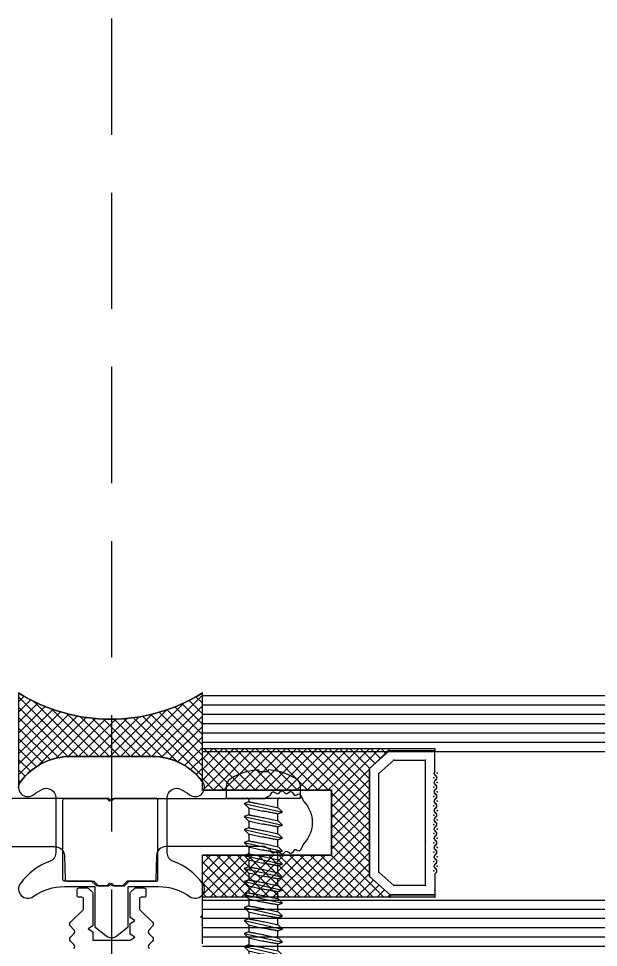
# Model space of a CAD drawing. Header units: inches. Extents: x 21 to 32698, y 13 to 3712.
# Drawn here: x 11087.21 to 11093.45, y 2597.94 to 2607.94 of the extents above; entities that cross this region are included whole.
import ezdxf

# ---------------------------------------------------------------- set-up
doc = ezdxf.new("R2010")
doc.units = ezdxf.units.IN
doc.header["$MEASUREMENT"] = 0
doc.linetypes.add('1+1 dbx a2$0$374_BLD_A1_BLOK_2$0$HIDDEN', pattern=[0.375, 0.25, -0.125])
for name, color, linetype, lineweight in [('Z_MİM_00', 8, 'Continuous', 25), ('Z_MİM_78-köpük', 8, 'Continuous', 25), ('Z_MİM_Aksesuar', 8, 'Continuous', 25), ('Z_MİM_ALUMINIUM', 8, 'Continuous', 25), ('Z_MİM_fitiller_k', 8, 'Continuous', 25), ('Z_MİM_KOLON-0.KAT', 8, 'Continuous', 25), ('Z_MİM_MYM_CAM', 8, 'Continuous', 25), ('Z_MİM_TR', 8, 'Continuous', 25)]:
    doc.layers.add(name, color=color, linetype=linetype, lineweight=lineweight)

# ---------------------------------------------------------------- blocks, each defined once
blk = doc.blocks.new('V24222')
at = {"linetype": 'Continuous'}
for p, q in [((3035.895765352075, -602.9807929688286), (3034.672454849848, -602.9807929688286)), ((3035.895765352075, -610.9807929688286), (3035.895765352075, -602.9807929688286)), ((3036.481014913348, -609.0389734831915), (3037.410515790802, -604.9226124544657)), ((3037.410515790802, -604.9226124544657), (3036.945765352076, -605.3917681106216)), ((3037.589654594181, -605.434696104526), (3037.410515790802, -604.9226124544657)), ((3037.881014913348, -609.0389734831915), (3038.810515790802, -604.9226124544657)), ((3038.810515790802, -604.9226124544657), (3038.345765352075, -605.3917681106216)), ((3038.989654594181, -605.434696104526), (3038.810515790802, -604.9226124544657)), ((3039.281014913348, -609.0389734831915), (3040.210515790802, -604.9226124544657)), ((3040.210515790802, -604.9226124544657), (3039.745765352075, -605.3917681106216)), ((3040.38965459418, -605.434696104526), (3040.210515790802, -604.9226124544657)), ((3040.681014913348, -609.0389734831915), (3041.610515790802, -604.9226124544657)), ((3041.610515790802, -604.9226124544657), (3041.145765352075, -605.3917681106216)), ((3041.789654594181, -605.434696104526), (3041.610515790802, -604.9226124544657)), ((3042.081014913348, -609.0389734831915), (3043.010515790804, -604.9226124544657)), ((3043.010515790804, -604.9226124544657), (3042.545765352075, -605.3917681106216)), ((3043.189654594181, -605.434696104526), (3043.010515790804, -604.9226124544657)), ((3043.481014913349, -609.0389734831915), (3044.410515790802, -604.9226124544657)), ((3044.410515790802, -604.9226124544657), (3043.945765352076, -605.3917681106216)), ((3044.589654594181, -605.434696104526), (3044.410515790802, -604.9226124544657)), ((3044.881014913348, -609.0389734831915), (3045.810515790802, -604.9226124544657)), ((3045.810515790802, -604.9226124544657), (3045.345765352075, -605.3917681106216)), ((3045.98965459418, -605.434696104526), (3045.810515790802, -604.9226124544657)), ((3046.281014913348, -609.0389734831915), (3047.210515790802, -604.9226124544657)), ((3047.210515790802, -604.9226124544657), (3046.745765352075, -605.3917681106216)), ((3047.38965459418, -605.434696104526), (3047.210515790802, -604.9226124544657)), ((3047.681014913348, -609.0389734831915), (3048.610515790802, -604.9226124544657)), ((3048.610515790802, -604.9226124544657), (3048.145765352075, -605.3917681106216)), ((3048.789654594181, -605.434696104526), (3048.610515790802, -604.9226124544657)), ((3049.081014913348, -609.0389734831915), (3050.010515790802, -604.9226124544657)), ((3050.010515790802, -604.9226124544657), (3049.545765352075, -605.3917681106216)), ((3050.189654594181, -605.434696104526), (3050.010515790802, -604.9226124544657)), ((3050.481014913348, -609.0389734831915), (3051.410515790802, -604.9226124544657)), ((3051.410515790802, -604.9226124544657), (3050.945765352075, -605.3917681106216)), ((3051.589654594181, -605.434696104526), (3051.410515790802, -604.9226124544657)), ((3051.881014913348, -609.0389734831915), (3052.810515790802, -604.9226124544657)), ((3052.810515790802, -604.9226124544657), (3052.345765352075, -605.3917681106216)), ((3052.98965459418, -605.434696104526), (3052.810515790802, -604.9226124544657)), ((3053.281014913348, -609.0389734831915), (3054.210515790802, -604.9226124544657)), ((3054.210515790802, -604.9226124544657), (3053.745765352075, -605.3917681106216)), ((3054.422485866075, -605.5285471140821), (3054.210515790802, -604.9226124544657)), ((3033.062762543604, -605.1369719391224), (3033.062762543604, -605.2103548903895)), ((3036.936953287319, -605.4307929688287), (3036.095765352075, -605.4307929688287)), ((3036.595765352075, -606.9417681106235), (3036.945765352076, -605.3917681106212)), ((3038.336953287319, -605.4307929688287), (3037.587465217276, -605.4307929688287)), ((3037.995765352075, -606.9417681106235), (3038.345765352075, -605.3917681106212)), ((3039.736953287319, -605.4307929688287), (3038.987465217276, -605.4307929688287)), ((3039.395765352075, -606.9417681106235), (3039.745765352075, -605.3917681106212)), ((3041.136953287319, -605.4307929688287), (3040.387465217277, -605.4307929688287)), ((3040.795765352076, -606.9417681106235), (3041.145765352075, -605.3917681106212)), ((3042.536953287319, -605.4307929688287), (3041.787465217276, -605.4307929688287)), ((3042.195765352075, -606.9417681106235), (3042.545765352075, -605.3917681106212)), ((3043.936953287319, -605.4307929688287), (3043.187465217276, -605.4307929688287)), ((3043.595765352075, -606.9417681106235), (3043.945765352076, -605.3917681106212)), ((3045.336953287319, -605.4307929688287), (3044.587465217276, -605.4307929688287)), ((3044.995765352075, -606.9417681106235), (3045.345765352075, -605.3917681106212)), ((3046.736953287318, -605.4307929688287), (3045.987465217276, -605.4307929688287)), ((3046.395765352075, -606.9417681106235), (3046.745765352075, -605.3917681106212)), ((3048.136953287319, -605.4307929688287), (3047.387465217277, -605.4307929688287)), ((3047.795765352076, -606.9417681106235), (3048.145765352075, -605.3917681106212)), ((3049.536953287319, -605.4307929688287), (3048.787465217276, -605.4307929688287)), ((3049.195765352076, -606.9417681106235), (3049.545765352075, -605.3917681106212)), ((3050.936953287319, -605.4307929688287), (3050.187465217276, -605.4307929688287)), ((3050.595765352074, -606.9417681106235), (3050.945765352075, -605.3917681106212)), ((3052.336953287319, -605.4307929688287), (3051.587465217276, -605.4307929688287)), ((3051.995765352075, -606.9417681106235), (3052.345765352075, -605.3917681106212)), ((3053.736953287319, -605.4307929688287), (3052.987465217276, -605.4307929688287)), ((3053.395765352075, -606.9417681106235), (3053.745765352075, -605.3917681106212)), ((3057.895765352075, -606.9807929688286), (3054.422019081255, -605.5255749364579)), ((3032.83669808195, -606.4657929688286), (3033.062762543604, -606.4657929688286)), ((3033.062762543604, -606.4657929688286), (3033.062762543604, -607.4957929688284)), ((3054.195765352075, -608.5307929688282), (3054.195765352075, -606.4929987400802)), ((3032.83669808195, -607.4957929688284), (3033.062762543604, -607.4957929688284)), ((3036.945765352076, -608.5698178270356), (3037.295765352074, -607.0198178270397)), ((3038.345765352075, -608.5698178270356), (3038.695765352076, -607.0198178270397)), ((3039.745765352075, -608.5698178270356), (3040.095765352074, -607.0198178270397)), ((3041.145765352075, -608.5698178270356), (3041.495765352074, -607.0198178270397)), ((3042.545765352075, -608.5698178270356), (3042.895765352075, -607.0198178270397)), ((3043.945765352076, -608.5698178270356), (3044.295765352075, -607.0198178270397)), ((3045.345765352075, -608.5698178270356), (3045.695765352075, -607.0198178270397)), ((3046.745765352075, -608.5698178270356), (3047.095765352074, -607.0198178270397)), ((3048.145765352075, -608.5698178270356), (3048.495765352074, -607.0198178270397)), ((3049.545765352075, -608.5698178270356), (3049.895765352074, -607.0198178270397)), ((3050.945765352075, -608.5698178270356), (3051.295765352076, -607.0198178270397)), ((3052.345765352075, -608.5698178270356), (3052.695765352075, -607.0198178270397)), ((3053.745765352075, -608.5698178270356), (3054.095765352074, -607.0198178270397)), ((3054.195765352075, -608.5307929688282), (3057.895765352075, -606.9807929688286)), ((3033.062762543604, -608.7512310472678), (3033.062762543604, -608.8246139985348)), ((3036.095765352075, -608.5307929688282), (3036.304160940472, -608.5307929688282)), ((3036.301718666737, -608.5264397681311), (3036.481014913348, -609.0389734831915)), ((3036.481014913348, -609.0389734831915), (3036.945765352076, -608.5698178270356)), ((3036.954577416832, -608.5307929688282), (3037.704160940473, -608.5307929688282)), ((3037.701718666737, -608.5264397681311), (3037.881014913348, -609.0389734831915)), ((3037.881014913348, -609.0389734831915), (3038.345765352075, -608.5698178270356)), ((3038.354577416833, -608.5307929688282), (3039.104160940472, -608.5307929688282)), ((3039.101718666737, -608.5264397681311), (3039.281014913348, -609.0389734831915)), ((3039.281014913348, -609.0389734831915), (3039.745765352075, -608.5698178270356)), ((3039.754577416833, -608.5307929688282), (3040.504160940473, -608.5307929688282)), ((3040.501718666737, -608.5264397681311), (3040.681014913348, -609.0389734831915)), ((3040.681014913348, -609.0389734831915), (3041.145765352075, -608.5698178270356)), ((3041.154577416832, -608.5307929688282), (3041.904160940473, -608.5307929688282)), ((3041.901718666737, -608.5264397681311), (3042.081014913348, -609.0389734831915)), ((3042.081014913348, -609.0389734831915), (3042.545765352075, -608.5698178270356)), ((3042.554577416832, -608.5307929688282), (3043.304160940472, -608.5307929688282)), ((3043.301718666737, -608.5264397681311), (3043.481014913349, -609.0389734831915)), ((3043.481014913349, -609.0389734831915), (3043.945765352076, -608.5698178270356)), ((3043.954577416832, -608.5307929688282), (3044.704160940473, -608.5307929688282)), ((3044.701718666737, -608.5264397681311), (3044.881014913348, -609.0389734831915)), ((3044.881014913348, -609.0389734831915), (3045.345765352075, -608.5698178270356)), ((3045.354577416833, -608.5307929688282), (3046.104160940473, -608.5307929688282)), ((3046.101718666737, -608.5264397681311), (3046.281014913348, -609.0389734831915)), ((3046.281014913348, -609.0389734831915), (3046.745765352075, -608.5698178270356)), ((3046.754577416832, -608.5307929688282), (3047.504160940473, -608.5307929688282)), ((3047.501718666737, -608.5264397681311), (3047.681014913348, -609.0389734831915)), ((3047.681014913348, -609.0389734831915), (3048.145765352075, -608.5698178270356)), ((3048.154577416832, -608.5307929688282), (3048.904160940473, -608.5307929688282)), ((3048.901718666737, -608.5264397681311), (3049.081014913348, -609.0389734831915)), ((3049.081014913348, -609.0389734831915), (3049.545765352075, -608.5698178270356)), ((3049.554577416831, -608.5307929688282), (3050.304160940472, -608.5307929688282)), ((3050.301718666737, -608.5264397681311), (3050.481014913348, -609.0389734831915)), ((3050.481014913348, -609.0389734831915), (3050.945765352075, -608.5698178270356)), ((3050.954577416832, -608.5307929688282), (3051.704160940472, -608.5307929688282)), ((3051.701718666738, -608.5264397681311), (3051.881014913348, -609.0389734831915)), ((3051.881014913348, -609.0389734831915), (3052.345765352075, -608.5698178270356)), ((3052.354577416833, -608.5307929688282), (3053.104161189494, -608.5307929688282)), ((3053.101718256151, -608.5264385944366), (3053.281014913348, -609.0389734831915)), ((3053.281014913348, -609.0389734831915), (3053.745765352075, -608.5698178270356)), ((3053.754577416833, -608.5307929688282), (3054.195765352075, -608.5307929688282)), ((3034.672454849848, -610.9807929688286), (3035.895765352075, -610.9807929688286))]:
    blk.add_line(p, q, dxfattribs=at)
for centre, radius, start, end in [((3039.295765352076, -606.9807929688286), 6.500000000000007, 146.8035544496498, 163.5209477812018), ((3034.672454849848, -603.9557929688286), 0.9750000000000083, 90, 146.8035544496471), ((3039.295765352076, -606.9807929688287), 6.479565957686084, 164.1431970493426, 175.4412868966053), ((3036.095765352075, -605.2307929688286), 0.2, 180, 270), ((3039.295765352076, -606.9807929688286), 6.479565957685742, 184.5587131033957, 195.8568029506572), ((3039.295765352076, -606.9807929688286), 6.500000000000087, 196.4790522188001, 213.1964455503518), ((3036.095765352075, -608.7307929688286), 0.2000000000000001, 90, 180), ((3034.672454849848, -610.0057929688285), 0.9749999999999907, 213.1964455503585, 270)]:
    blk.add_arc(centre, radius, start, end, dxfattribs=at)
for points, knots in [([(3037.587464777118, -605.4354621536042), (3037.587477005593, -605.4353933736332), (3037.587508243834, -605.4352176717942), (3037.578968190532, -605.4835680125336), (3037.563030482238, -605.5735042952252), (3037.541675887615, -605.6934089339765), (3037.51703405926, -605.8308691584302), (3037.490280442257, -605.9791108102849), (3037.458968249247, -606.1511689322422), (3037.421322007036, -606.3559487163709), (3037.377592374309, -606.5907273697902), (3037.334423129261, -606.8190534914555), (3037.306596234421, -606.9635689928848), (3037.295765352074, -607.0198178270397)], [0, 0, 0, 0, 0.0674976167149652, 0.1724260016330052, 0.2742129333381307, 0.3789117987493158, 0.4590817673513535, 0.5406130816080225, 0.6283825628726423, 0.7179025827593285, 0.8230217936314183, 0.9311159171117219, 1, 1, 1, 1]), ([(3038.987464777118, -605.4354621536042), (3038.987477005592, -605.4353933736332), (3038.987508243835, -605.4352176717942), (3038.978968190531, -605.4835680125336), (3038.963030482237, -605.5735042952252), (3038.941675887615, -605.6934089339765), (3038.917034059261, -605.8308691584302), (3038.890280442258, -605.9791108102849), (3038.858968249247, -606.1511689322422), (3038.821322007037, -606.3559487163709), (3038.777592374309, -606.5907273697902), (3038.734423129261, -606.8190534914555), (3038.706596234419, -606.9635689928848), (3038.695765352076, -607.0198178270397)], [0, 0, 0, 0, 0.0674976167149652, 0.1724260016330052, 0.2742129333381309, 0.3789117987493164, 0.4590817673513538, 0.5406130816080225, 0.6283825628726417, 0.7179025827593277, 0.8230217936314179, 0.9311159171117216, 1, 1, 1, 1]), ([(3040.387464777118, -605.4354621536042), (3040.387477005592, -605.4353933736332), (3040.387508243834, -605.4352176717942), (3040.378968190531, -605.4835680125336), (3040.363030482236, -605.5735042952252), (3040.341675887615, -605.6934089339765), (3040.31703405926, -605.8308691584302), (3040.290280442258, -605.9791108102849), (3040.258968249248, -606.1511689322422), (3040.221322007036, -606.3559487163709), (3040.177592374309, -606.5907273697902), (3040.134423129261, -606.8190534914555), (3040.106596234419, -606.9635689928848), (3040.095765352074, -607.0198178270397)], [0, 0, 0, 0, 0.0674976167149652, 0.1724260016330052, 0.2742129333381309, 0.3789117987493164, 0.4590817673513538, 0.5406130816080224, 0.6283825628726417, 0.7179025827593276, 0.8230217936314176, 0.9311159171117214, 0.9999999999999998, 0.9999999999999998, 0.9999999999999998, 0.9999999999999998]), ([(3041.787464777118, -605.4354621536042), (3041.787477005592, -605.4353933736332), (3041.787508243834, -605.4352176717942), (3041.778968190531, -605.4835680125336), (3041.763030482237, -605.5735042952252), (3041.741675887615, -605.6934089339765), (3041.71703405926, -605.8308691584302), (3041.690280442257, -605.9791108102849), (3041.658968249247, -606.1511689322422), (3041.621322007037, -606.3559487163709), (3041.577592374309, -606.5907273697902), (3041.534423129261, -606.8190534914555), (3041.50659623442, -606.9635689928848), (3041.495765352074, -607.0198178270397)], [0, 0, 0, 0, 0.0674976167149652, 0.1724260016330053, 0.2742129333381309, 0.3789117987493165, 0.459081767351354, 0.5406130816080226, 0.6283825628726416, 0.7179025827593272, 0.8230217936314174, 0.9311159171117211, 0.9999999999999998, 0.9999999999999998, 0.9999999999999998, 0.9999999999999998]), ([(3043.187464777118, -605.4354621536042), (3043.187477005592, -605.4353933736332), (3043.187508243834, -605.4352176717942), (3043.178968190531, -605.4835680125336), (3043.163030482237, -605.5735042952252), (3043.141675887615, -605.6934089339765), (3043.117034059261, -605.8308691584302), (3043.090280442257, -605.9791108102849), (3043.058968249247, -606.1511689322422), (3043.021322007036, -606.3559487163709), (3042.977592374309, -606.5907273697902), (3042.934423129261, -606.8190534914555), (3042.906596234419, -606.9635689928848), (3042.895765352075, -607.0198178270397)], [0, 0, 0, 0, 0.0674976167149652, 0.1724260016330052, 0.2742129333381309, 0.3789117987493162, 0.4590817673513535, 0.5406130816080224, 0.6283825628726413, 0.7179025827593272, 0.8230217936314174, 0.9311159171117211, 1, 1, 1, 1]), ([(3044.587464777118, -605.4354621536042), (3044.587477005592, -605.4353933736332), (3044.587508243834, -605.4352176717942), (3044.578968190532, -605.4835680125336), (3044.563030482237, -605.5735042952252), (3044.541675887615, -605.6934089339765), (3044.517034059261, -605.8308691584302), (3044.490280442258, -605.9791108102849), (3044.458968249247, -606.1511689322422), (3044.421322007036, -606.3559487163709), (3044.377592374309, -606.5907273697902), (3044.334423129261, -606.8190534914555), (3044.306596234421, -606.9635689928848), (3044.295765352075, -607.0198178270397)], [0, 0, 0, 0, 0.0674976167149652, 0.1724260016330053, 0.2742129333381309, 0.3789117987493163, 0.4590817673513538, 0.5406130816080224, 0.6283825628726416, 0.7179025827593275, 0.8230217936314176, 0.9311159171117214, 1, 1, 1, 1]), ([(3045.987464777118, -605.4354621536042), (3045.987477005593, -605.4353933736332), (3045.987508243835, -605.4352176717942), (3045.978968190531, -605.4835680125336), (3045.963030482237, -605.5735042952252), (3045.941675887615, -605.6934089339765), (3045.917034059261, -605.8308691584302), (3045.890280442258, -605.9791108102849), (3045.858968249247, -606.1511689322422), (3045.821322007036, -606.3559487163709), (3045.777592374309, -606.5907273697902), (3045.734423129261, -606.8190534914555), (3045.706596234419, -606.9635689928848), (3045.695765352075, -607.0198178270397)], [0, 0, 0, 0, 0.0674976167149652, 0.1724260016330052, 0.2742129333381311, 0.3789117987493167, 0.4590817673513543, 0.5406130816080231, 0.628382562872642, 0.7179025827593275, 0.8230217936314179, 0.9311159171117219, 1, 1, 1, 1]), ([(3047.387464777119, -605.4354621536042), (3047.387477005592, -605.4353933736332), (3047.387508243835, -605.4352176717942), (3047.378968190531, -605.4835680125336), (3047.363030482237, -605.5735042952252), (3047.341675887615, -605.6934089339765), (3047.31703405926, -605.8308691584302), (3047.290280442259, -605.9791108102849), (3047.258968249247, -606.1511689322422), (3047.221322007036, -606.3559487163709), (3047.177592374309, -606.5907273697902), (3047.134423129261, -606.8190534914555), (3047.106596234419, -606.9635689928848), (3047.095765352074, -607.0198178270397)], [0, 0, 0, 0, 0.0674976167149653, 0.1724260016330054, 0.2742129333381313, 0.378911798749317, 0.4590817673513547, 0.5406130816080232, 0.628382562872643, 0.7179025827593286, 0.8230217936314186, 0.9311159171117219, 1, 1, 1, 1]), ([(3048.787464777118, -605.4354621536042), (3048.787477005592, -605.4353933736332), (3048.787508243834, -605.4352176717942), (3048.778968190531, -605.4835680125336), (3048.763030482236, -605.5735042952252), (3048.741675887615, -605.6934089339765), (3048.71703405926, -605.8308691584302), (3048.690280442257, -605.9791108102849), (3048.658968249247, -606.1511689322422), (3048.621322007037, -606.3559487163709), (3048.577592374309, -606.5907273697902), (3048.534423129261, -606.8190534914555), (3048.50659623442, -606.9635689928848), (3048.495765352074, -607.0198178270397)], [0, 0, 0, 0, 0.0674976167149652, 0.1724260016330053, 0.2742129333381312, 0.3789117987493169, 0.4590817673513543, 0.5406130816080231, 0.628382562872643, 0.717902582759329, 0.8230217936314188, 0.9311159171117219, 1, 1, 1, 1]), ([(3050.187464777118, -605.4354621536042), (3050.187477005592, -605.4353933736332), (3050.187508243834, -605.4352176717942), (3050.178968190531, -605.4835680125336), (3050.163030482237, -605.5735042952252), (3050.141675887615, -605.6934089339765), (3050.11703405926, -605.8308691584302), (3050.090280442257, -605.9791108102849), (3050.058968249247, -606.1511689322422), (3050.021322007036, -606.3559487163709), (3049.977592374309, -606.5907273697902), (3049.934423129261, -606.8190534914555), (3049.90659623442, -606.9635689928848), (3049.895765352074, -607.0198178270397)], [0, 0, 0, 0, 0.0674976167149653, 0.1724260016330054, 0.2742129333381312, 0.3789117987493169, 0.4590817673513544, 0.5406130816080231, 0.628382562872643, 0.717902582759329, 0.8230217936314188, 0.9311159171117219, 1, 1, 1, 1]), ([(3051.587464777118, -605.4354621536042), (3051.587477005592, -605.4353933736332), (3051.587508243834, -605.4352176717942), (3051.578968190531, -605.4835680125336), (3051.563030482237, -605.5735042952252), (3051.541675887615, -605.6934089339765), (3051.517034059261, -605.8308691584302), (3051.490280442257, -605.9791108102849), (3051.458968249247, -606.1511689322422), (3051.421322007036, -606.3559487163709), (3051.37759237431, -606.5907273697902), (3051.334423129261, -606.8190534914555), (3051.30659623442, -606.9635689928848), (3051.295765352076, -607.0198178270397)], [0, 0, 0, 0, 0.0674976167149653, 0.1724260016330052, 0.2742129333381313, 0.3789117987493168, 0.4590817673513551, 0.5406130816080239, 0.6283825628726432, 0.717902582759329, 0.8230217936314181, 0.9311159171117207, 1, 1, 1, 1]), ([(3052.987464777118, -605.4354621536042), (3052.987477005592, -605.4353933736332), (3052.987508243834, -605.4352176717942), (3052.978968190531, -605.4835680125336), (3052.963030482237, -605.5735042952252), (3052.941675887615, -605.6934089339765), (3052.917034059261, -605.8308691584302), (3052.890280442257, -605.9791108102849), (3052.858968249247, -606.1511689322422), (3052.821322007036, -606.3559487163709), (3052.777592374309, -606.5907273697902), (3052.734423129261, -606.8190534914555), (3052.706596234419, -606.9635689928848), (3052.695765352075, -607.0198178270397)], [0, 0, 0, 0, 0.0674976167149653, 0.1724260016330052, 0.2742129333381312, 0.3789117987493168, 0.4590817673513546, 0.5406130816080239, 0.6283825628726432, 0.717902582759329, 0.8230217936314183, 0.9311159171117211, 1, 1, 1, 1]), ([(3054.420481194427, -605.5292483949765), (3054.420742117269, -605.5280576522797), (3054.422094979509, -605.5218837549756), (3054.415012679099, -605.5542304251559), (3054.398947966765, -605.6271323549042), (3054.373231040607, -605.7425278148501), (3054.338692391477, -605.8949636927117), (3054.296954600284, -606.0750109129257), (3054.249362702988, -606.2756314249146), (3054.21375958784, -606.420022022946), (3054.195765352075, -606.4929987400802)], [0, 0, 0, 0, 0.0340664619696488, 0.1766316419433785, 0.3139827883903491, 0.455228819580371, 0.5943086510985486, 0.7371977330999738, 0.8671766239956014, 0.9999999999999998, 0.9999999999999998, 0.9999999999999998, 0.9999999999999998]), ([(3036.304160953898, -608.5255853991241), (3036.304003890762, -608.5264748449711), (3036.303539972549, -608.5291020058615), (3036.311016404793, -608.4867627410982), (3036.325934767605, -608.4025344478077), (3036.348067605606, -608.2781612800122), (3036.376860415766, -608.1174739369187), (3036.411434793271, -607.9262135514177), (3036.451571210444, -607.7066142898851), (3036.495919452738, -607.4671298370134), (3036.544080650721, -607.2110046558795), (3036.57796018883, -607.0339146466177), (3036.595409513957, -606.9436096691418), (3036.595765352075, -606.9417681106235)], [0, 0, 0, 0, 0.0537416530290906, 0.1587370040543054, 0.2605214439354789, 0.3652209278662942, 0.4677040911569374, 0.5730833567292009, 0.6769593710271365, 0.7837578763392934, 0.8892561217058775, 0.9977416379682879, 1, 1, 1, 1]), ([(3037.704160953899, -608.5255853991241), (3037.704003890763, -608.5264748449711), (3037.703539972549, -608.5291020058615), (3037.711016404792, -608.4867627410982), (3037.725934767605, -608.4025344478077), (3037.748067605608, -608.2781612800122), (3037.776860415766, -608.1174739369187), (3037.811434793272, -607.9262135514177), (3037.851571210444, -607.7066142898851), (3037.895919452738, -607.4671298370134), (3037.94408065072, -607.2110046558795), (3037.97796018883, -607.0339146466177), (3037.995409513957, -606.9436096691418), (3037.995765352075, -606.9417681106235)], [0, 0, 0, 0, 0.0537416530290904, 0.158737004054305, 0.2605214439354788, 0.3652209278662941, 0.467704091156937, 0.5730833567292004, 0.6769593710271359, 0.783757876339293, 0.8892561217058771, 0.9977416379682876, 1, 1, 1, 1]), ([(3039.104160953899, -608.5255853991241), (3039.104003890762, -608.5264748449711), (3039.103539972549, -608.5291020058615), (3039.111016404792, -608.4867627410982), (3039.125934767607, -608.4025344478077), (3039.148067605606, -608.2781612800122), (3039.176860415766, -608.1174739369187), (3039.211434793271, -607.9262135514177), (3039.251571210444, -607.7066142898851), (3039.295919452738, -607.4671298370134), (3039.34408065072, -607.2110046558795), (3039.37796018883, -607.0339146466177), (3039.395409513956, -606.9436096691418), (3039.395765352075, -606.9417681106235)], [0, 0, 0, 0, 0.0537416530290901, 0.1587370040543046, 0.2605214439354784, 0.3652209278662938, 0.4677040911569368, 0.5730833567292, 0.6769593710271363, 0.7837578763392934, 0.8892561217058773, 0.9977416379682871, 1, 1, 1, 1]), ([(3040.504160953898, -608.5255853991241), (3040.504003890763, -608.5264748449711), (3040.503539972549, -608.5291020058615), (3040.511016404793, -608.4867627410982), (3040.525934767606, -608.4025344478077), (3040.548067605606, -608.2781612800122), (3040.576860415766, -608.1174739369187), (3040.611434793272, -607.9262135514177), (3040.651571210445, -607.7066142898851), (3040.695919452738, -607.4671298370134), (3040.744080650719, -607.2110046558795), (3040.77796018883, -607.0339146466177), (3040.795409513956, -606.9436096691418), (3040.795765352076, -606.9417681106235)], [0, 0, 0, 0, 0.0537416530290899, 0.1587370040543046, 0.2605214439354782, 0.3652209278662934, 0.4677040911569362, 0.5730833567291996, 0.6769593710271355, 0.783757876339293, 0.8892561217058771, 0.9977416379682876, 1, 1, 1, 1]), ([(3041.904160953898, -608.5255853991241), (3041.904003890762, -608.5264748449711), (3041.903539972549, -608.5291020058615), (3041.911016404793, -608.4867627410982), (3041.925934767606, -608.4025344478077), (3041.948067605606, -608.2781612800122), (3041.976860415767, -608.1174739369187), (3042.011434793272, -607.9262135514177), (3042.051571210444, -607.7066142898851), (3042.095919452738, -607.4671298370134), (3042.14408065072, -607.2110046558795), (3042.17796018883, -607.0339146466177), (3042.195409513956, -606.9436096691418), (3042.195765352075, -606.9417681106235)], [0, 0, 0, 0, 0.0537416530290899, 0.1587370040543045, 0.2605214439354782, 0.3652209278662933, 0.4677040911569362, 0.5730833567291991, 0.676959371027135, 0.7837578763392924, 0.8892561217058768, 0.9977416379682871, 0.9999999999999998, 0.9999999999999998, 0.9999999999999998, 0.9999999999999998]), ([(3043.304160953898, -608.5255853991241), (3043.304003890762, -608.5264748449711), (3043.303539972549, -608.5291020058615), (3043.311016404793, -608.4867627410982), (3043.325934767605, -608.4025344478077), (3043.348067605606, -608.2781612800122), (3043.376860415766, -608.1174739369187), (3043.411434793271, -607.9262135514177), (3043.451571210444, -607.7066142898851), (3043.495919452738, -607.4671298370134), (3043.544080650721, -607.2110046558795), (3043.577960188831, -607.0339146466177), (3043.595409513955, -606.9436096691418), (3043.595765352075, -606.9417681106235)], [0, 0, 0, 0, 0.0537416530290899, 0.1587370040543045, 0.2605214439354783, 0.3652209278662935, 0.4677040911569363, 0.5730833567291996, 0.6769593710271358, 0.7837578763392934, 0.8892561217058771, 0.9977416379682876, 1, 1, 1, 1]), ([(3044.704160953898, -608.5255853991241), (3044.704003890763, -608.5264748449711), (3044.703539972549, -608.5291020058615), (3044.711016404793, -608.4867627410982), (3044.725934767607, -608.4025344478077), (3044.748067605608, -608.2781612800122), (3044.776860415766, -608.1174739369187), (3044.811434793272, -607.9262135514177), (3044.851571210444, -607.7066142898851), (3044.895919452738, -607.4671298370134), (3044.94408065072, -607.2110046558795), (3044.97796018883, -607.0339146466177), (3044.995409513957, -606.9436096691418), (3044.995765352075, -606.9417681106235)], [0, 0, 0, 0, 0.0537416530290899, 0.1587370040543045, 0.2605214439354782, 0.3652209278662935, 0.4677040911569362, 0.5730833567291996, 0.6769593710271355, 0.783757876339293, 0.8892561217058766, 0.9977416379682869, 1, 1, 1, 1]), ([(3046.104160953899, -608.5255853991241), (3046.104003890762, -608.5264748449711), (3046.103539972549, -608.5291020058615), (3046.111016404792, -608.4867627410982), (3046.125934767605, -608.4025344478077), (3046.148067605606, -608.2781612800122), (3046.176860415766, -608.1174739369187), (3046.211434793272, -607.9262135514177), (3046.251571210444, -607.7066142898851), (3046.295919452738, -607.4671298370134), (3046.344080650719, -607.2110046558795), (3046.377960188832, -607.0339146466177), (3046.395409513956, -606.9436096691418), (3046.395765352075, -606.9417681106235)], [0, 0, 0, 0, 0.0537416530290899, 0.1587370040543044, 0.2605214439354783, 0.3652209278662934, 0.4677040911569362, 0.5730833567291992, 0.6769593710271357, 0.7837578763392932, 0.8892561217058775, 0.9977416379682882, 1, 1, 1, 1]), ([(3047.504160953898, -608.5255853991241), (3047.504003890762, -608.5264748449711), (3047.503539972549, -608.5291020058615), (3047.511016404792, -608.4867627410982), (3047.525934767606, -608.4025344478077), (3047.548067605606, -608.2781612800122), (3047.576860415766, -608.1174739369187), (3047.611434793272, -607.9262135514177), (3047.651571210444, -607.7066142898851), (3047.695919452738, -607.4671298370134), (3047.74408065072, -607.2110046558795), (3047.777960188831, -607.0339146466177), (3047.795409513956, -606.9436096691418), (3047.795765352076, -606.9417681106235)], [0, 0, 0, 0, 0.0537416530290899, 0.1587370040543043, 0.2605214439354783, 0.3652209278662934, 0.4677040911569362, 0.5730833567291996, 0.6769593710271359, 0.7837578763392934, 0.8892561217058776, 0.9977416379682882, 1, 1, 1, 1]), ([(3048.904160953898, -608.5255853991241), (3048.904003890763, -608.5264748449711), (3048.903539972549, -608.5291020058615), (3048.911016404793, -608.4867627410982), (3048.925934767606, -608.4025344478077), (3048.948067605606, -608.2781612800122), (3048.976860415766, -608.1174739369187), (3049.011434793272, -607.9262135514177), (3049.051571210444, -607.7066142898851), (3049.095919452738, -607.4671298370134), (3049.14408065072, -607.2110046558795), (3049.17796018883, -607.0339146466177), (3049.195409513956, -606.9436096691418), (3049.195765352076, -606.9417681106235)], [0, 0, 0, 0, 0.0537416530290899, 0.1587370040543044, 0.2605214439354782, 0.3652209278662933, 0.4677040911569364, 0.5730833567291996, 0.6769593710271358, 0.7837578763392933, 0.8892561217058776, 0.9977416379682884, 1, 1, 1, 1]), ([(3050.304160953898, -608.5255853991241), (3050.304003890762, -608.5264748449711), (3050.303539972549, -608.5291020058615), (3050.311016404793, -608.4867627410982), (3050.325934767605, -608.4025344478077), (3050.348067605606, -608.2781612800122), (3050.376860415766, -608.1174739369187), (3050.411434793272, -607.9262135514177), (3050.451571210444, -607.7066142898851), (3050.495919452739, -607.4671298370134), (3050.544080650721, -607.2110046558795), (3050.57796018883, -607.0339146466177), (3050.595409513956, -606.9436096691418), (3050.595765352074, -606.9417681106235)], [0, 0, 0, 0, 0.0537416530290895, 0.158737004054304, 0.2605214439354778, 0.365220927866293, 0.4677040911569362, 0.5730833567291992, 0.6769593710271355, 0.783757876339293, 0.8892561217058773, 0.9977416379682879, 1, 1, 1, 1]), ([(3051.704160953898, -608.5255853991241), (3051.704003890762, -608.5264748449711), (3051.70353997255, -608.5291020058615), (3051.711016404792, -608.4867627410982), (3051.725934767607, -608.4025344478077), (3051.748067605606, -608.2781612800122), (3051.776860415766, -608.1174739369187), (3051.811434793272, -607.9262135514177), (3051.851571210443, -607.7066142898851), (3051.895919452738, -607.4671298370134), (3051.94408065072, -607.2110046558795), (3051.977960188831, -607.0339146466177), (3051.995409513957, -606.9436096691418), (3051.995765352075, -606.9417681106235)], [0, 0, 0, 0, 0.0537416530290897, 0.1587370040543041, 0.260521443935478, 0.3652209278662934, 0.4677040911569363, 0.5730833567291996, 0.6769593710271355, 0.783757876339293, 0.8892561217058773, 0.9977416379682884, 1, 1, 1, 1]), ([(3053.104161201706, -608.5255839951081), (3053.104003182859, -608.5264788558746), (3053.103535712114, -608.5291261427792), (3053.111002853705, -608.4868394019093), (3053.125911749187, -608.4026641687622), (3053.148036472997, -608.2783357077016), (3053.176821527884, -608.1176901134661), (3053.211388997688, -607.9264656200132), (3053.251519381742, -607.706896149781), (3053.295862699685, -607.4674340763733), (3053.344020282117, -607.2113232013911), (3053.377918901167, -607.0341290238637), (3053.395388737076, -606.9437172099374), (3053.395765352075, -606.9417681106235)], [0, 0, 0, 0, 0.0536151666846324, 0.1586109638046054, 0.2603952178527511, 0.3650945401642111, 0.4675769922850975, 0.5729555432663381, 0.6768305454260412, 0.7836280085624538, 0.8891252740269502, 0.9976097609046845, 1, 1, 1, 1])]:
    blk.add_open_spline(points, degree=3, knots=knots, dxfattribs=at)
blk.add_open_spline([(3054.195765352075, -606.4929987400802), (3054.163807039773, -606.6642627900075), (3054.130504217054, -606.8400583572513), (3054.095765352074, -607.0198178270397)], degree=3, dxfattribs=at)
blk = doc.blocks.new('D09055')
at = {"layer": 'Z_MİM_78-köpük'}
blk.add_lwpolyline([(6, -9.143241068115456, -0.3149141225648699), (6.656664916314182, -8.204028089065101, 0.1493316839022453), (9.809564949944617, -5.822377295466138, 0.8506979925003963), (8.417814141139388, -4.422291246009987, -0.1566156319065606), (5.061590343248098, -5.499999999767167), (5.009999333182347, -5.499999999767167), (5.009999333182347, -5.50886806147173), (1.809999333228915, -5.50886806147173), (1.809999333228915, -1.168432154692709), (0.6251196609809995, -0.2194710706826299, 0.3510864949877069), (-0.6251196609809995, -0.2194710706826299), (-1.790000666864215, -1.152415375690907), (-1.790000666864215, -5.50886806147173), (-4.99000066681765, -5.50886806147173), (-5.061590342782436, -5.499999999767167, -0.1566156319065832), (-8.417814140906557, -4.422291246009987, 0.8506979925003525), (-9.809564949944617, -5.822377295466138, 0.1493316839022499), (-6.656664916081352, -8.204028089065101, -0.3149141225648606), (-6, -9.143241068115456), (-6, -15.07263006735593, -0.555493500166036), (-7.441624056315047, -15.9698302638717, -0.0473505120421242), (-8.397468945709988, -15.3811126940418, 0.866334062430737), (-9.803206408862023, -16.77490895055234, 0.2374839511014222), (-4.371487642172723, -19.5089999998454), (4.371487642638383, -19.5089999998454, 0.2374839511014009), (9.803206408862023, -16.77490895055234, 0.866334062431207), (8.397468945942817, -15.3811126940418, -0.0473505120421347), (7.44162405654788, -15.9698302638717, -0.5554935001658878), (6, -15.07263006735593)], format="xyb", close=True, dxfattribs=at)
blk = doc.blocks.new('klips detay')
at = {"layer": 'Z_MİM_Aksesuar'}
h = blk.add_hatch(dxfattribs=at)
h.set_pattern_fill('ANSI37', color=256, scale=0.25, angle=-90.00000000000001, style=0)
h.set_pattern_definition([(315, (-4779.563906894758, 8940.097849996115), (0.5612660075668222, 0.5612660075668219), []), (44.99999999999999, (-4779.563906894758, 8940.097849996115), (-0.5612660075668219, 0.5612660075668222), [])])
h.paths.add_polyline_path([(0, -4.456146347638418), (0, 0), (-20.104440360441, 0), (-20.104440360441, -0.25), (-18, -2.14484661154165), (-18, -13.76744619177771), (-20.20184907074872, -15.75), (-20.20184907074872, -16), (0, -16), (0, -11.45614645567002), (-13.83750000000327, -11.45614645567184), (-13.90000000000327, -11.45614645567184), (-13.90000000000509, -4.456146347647518)])
blk.add_line((-25.00184907074981, -16), (-20.20184907074872, -16))
at = {"linetype": 'Continuous'}
for p in [(-20.58744903621846, -1.248627044464228), (-19, -2.691762531932909), (-19, -13.30817316361936), (-19, -13.30817316361936), (-18, -13.76744619177771), (-18, -13.76744619177771), (-25.00184907074981, -15.25), (-25.00184907074981, -15.25), (-25.00184907074981, -16), (-20.20184907074872, -16), (-20.20184907074872, -16)]:
    blk.add_point(p, dxfattribs=at)
at = {"layer": 'Z_MİM_Aksesuar'}
for p, q in [((-25.02350896800999, -2.468817902816226), (-25.00137295554123, -0.25)), ((-25.00137295554123, -0.25), (-20.104440360441, -0.25)), ((-20.104440360441, -0.25), (-18, -2.14484661154165)), ((-20.58744903621846, -1.248627044464228), (-24.01265900723047, -1.248627044464228)), ((-24.01265900723047, -14.75137295553759), (-24.01265900723047, -1.248627044464228)), ((-19, -2.691762531932909), (-20.58744903621846, -1.248627044464228)), ((-25.12275155158022, -2.939480996021297), (-25.04846986978191, -2.865292995120397)), ((-19, -13.30817316361936), (-19, -2.691762531932909)), ((-18, -2.14484661154165), (-18, -13.76744619177771)), ((-18, -13.76744619177771), (-18, -2.14484661154165)), ((-25.02350896800999, -3.468817902816225), (-25.12822484609933, -3.358624050541037)), ((-25.12275155158022, -3.939480996023121), (-25.04846986978191, -3.865292995122216)), ((-25.02350896800999, -4.468817902818043), (-25.12822484609933, -4.358624050539217)), ((-25.12275155158022, -4.939480996021297), (-25.04846986978191, -4.865292995122214)), ((-25.02350896800999, -5.468817902818044), (-25.12822484609933, -5.358624050539217)), ((-25.12275155158022, -5.939480996021303), (-25.04846986978191, -5.865292995091293)), ((-25.12275155158022, -5.939480996021303), (-25.04846986978191, -5.865292995091293)), ((-25.02350896800999, -6.468817902816226), (-25.12822484609933, -6.358624050539217)), ((-25.02350896800999, -6.468817902816226), (-25.12822484609933, -6.358624050539217)), ((-25.12275155158022, -6.939480996021303), (-25.04846986978191, -6.865292995091293)), ((-25.12275155158022, -6.939480996021303), (-25.04846986978191, -6.865292995091293)), ((-25.02350896800999, -7.468817902816226), (-25.12822484609933, -7.358624050541036)), ((-25.02350896800999, -7.468817902816226), (-25.12822484609933, -7.358624050541036)), ((-25.12275155158022, -7.939480996023119), (-25.04846986978191, -7.865292995091293)), ((-25.02350896800999, -8.468817902818042), (-25.12822484609933, -8.358624050510112)), ((-25.12275155158022, -8.939480996021302), (-25.04846986978191, -8.865292995091293)), ((-25.02350896800999, -9.468817902818042), (-25.12822484609933, -9.358624050510118)), ((-25.12275155158022, -9.939480996021302), (-25.04846986978191, -9.865292995091293)), ((-25.02350896800999, -10.46881790281622), (-25.12822484609933, -10.35862405051011)), ((-25.12275155158022, -10.93948099602312), (-25.04846986978191, -10.86529299509311)), ((-25.02350896800999, -11.46881790281622), (-25.12822484609933, -11.35862405051011)), ((-25.12275155158022, -11.93948099602311), (-25.04846986978191, -11.86529299509128)), ((-25.02350896800999, -12.46881790281804), (-25.12822484609933, -12.35862405051011)), ((-25.12275155158022, -12.9394809960213), (-25.04846986978191, -12.86529299509129)), ((-25.02350896800999, -13.46881790281986), (-25.12822484611934, -13.35862405049556)), ((-25.02350896800999, -13.46881790278894), (-25.00184907074981, -15.75)), ((-20.58786333579883, -14.75137295553759), (-19, -13.30817316361936)), ((-18, -13.76744619177771), (-20.20184907074872, -15.75)), ((-20.20184907074872, -15.75), (-18, -13.76744619177771)), ((-24.01265900723047, -14.75137295553759), (-20.58786333579883, -14.75137295553759)), ((-25.00184907074981, -15.75), (-20.20184907074872, -15.75))]:
    blk.add_line(p, q, dxfattribs=at)
for points in [[(0, -4.456146347638418), (0, 0), (-20.104440360441, 0), (-20.104440360441, -0.25), (-18, -2.14484661154165), (-18, -13.76744619177771), (-20.20184907074872, -15.75), (-20.20184907074872, -16), (0, -16), (0, -11.45614645567002), (-13.83750000000327, -11.45614645567184), (-13.90000000000327, -11.45614645567184), (-13.90000000000509, -4.456146347647518), (0, -4.456146347638418)], [(0, -4.456146347638418), (-13.90000000000509, -4.456146347647518), (-13.90000000000327, -11.45614645567184), (0, -11.45614645567002)]]:
    blk.add_lwpolyline(points, dxfattribs=at)
for centre, radius, start, end in [((-24.91064234411897, -3.151858044278923), 0.3001571696824056, 134.9638477204567, 223.5398667030497), ((-25.26057907723043, -2.652915946866412), 0.3001571696757381, 314.9638477203093, 37.83131486200331), ((-24.91064234411897, -4.151858044278923), 0.3001571696823796, 134.9638477204567, 223.5398667030497), ((-25.26057907723043, -3.652915946866413), 0.3001571696755262, 314.9638477203093, 37.83131486200331), ((-24.91064234411897, -5.151858044278919), 0.3001571696823796, 134.9638477204567, 223.5398667030497), ((-25.26057907723043, -4.652915946866412), 0.3001571696756897, 314.9638477203093, 37.83131486200331), ((-24.9106423441408, -6.151858044295295), 0.3001571696659766, 134.9638477210463, 223.539866702313), ((-24.9106423441408, -6.151858044295295), 0.3001571696659766, 134.9638477210463, 223.539866702313), ((-25.26057907721952, -5.652915946857318), 0.3001571696534666, 314.9638477210463, 37.83131486223187), ((-25.26057907721042, -5.652915946851862), 0.3001571696537256, 314.9638477200146, 37.83131486171083), ((-24.9106423441408, -7.151858044295295), 0.3001571696658157, 134.9638477211936, 223.539866702313), ((-24.9106423441408, -7.151858044295295), 0.3001571696658157, 134.9638477211936, 223.539866702313), ((-25.26057907721952, -6.652915946848223), 0.3001571696661372, 314.9638477214884, 37.83131486542195), ((-25.26057907721952, -6.652915946848223), 0.3001571696661372, 314.9638477214884, 37.83131486542195), ((-24.9106423441408, -8.151858044295295), 0.3001571696661442, 134.9638477210463, 223.539866702313), ((-25.26057907721952, -7.652915946848223), 0.300157169666019, 314.9638477216358, 37.83131485858465), ((-24.9106423441408, -9.151858044264372), 0.3001571696661442, 134.9638477210463, 223.539866702313), ((-25.26057907721952, -8.652915946850044), 0.3001571696663571, 314.9638477214884, 37.83131486542195), ((-24.9106423441408, -10.15185804426437), 0.3001571696662975, 134.9638477210463, 223.539866701871), ((-25.26057907721952, -9.652915946850044), 0.3001571696664775, 314.9638477214884, 37.83131486556819), ((-24.9106423441408, -11.15185804426437), 0.3001571696662975, 134.9638477210463, 223.539866701871), ((-25.26057907721952, -10.65291594684822), 0.3001571696662977, 314.9638477214884, 37.83131486542195), ((-24.9106423441408, -12.15185804426437), 0.3001571696662975, 134.9638477210463, 223.539866701871), ((-25.26057907721952, -11.65291594684822), 0.3001571696662977, 314.9638477214884, 37.83131486542195), ((-24.91064234412988, -13.15185804426619), 0.3001571696662975, 134.9638477210463, 223.539866701871), ((-25.26057907721952, -12.65291594685004), 0.3001571696662977, 314.9638477214884, 37.83131486542195)]:
    blk.add_arc(centre, radius, start, end, dxfattribs=at)
for p in [(-24.01265900723047, -1.248627044464228), (-25.26057907721952, -2.652915946848223), (-25.26057907721952, -2.652915946848223), (-25.12275155158022, -2.939480996021297), (-25.12275155158022, -2.939480996021297), (-25.04846986978191, -2.865292995120397), (-25.04846986978191, -2.865292995120397), (-25.02350896800999, -2.468817902816226), (-25.02350896800999, -2.468817902816226), (-25.26057907721952, -3.652915946848223), (-25.26057907721952, -3.652915946848223), (-25.12822484609933, -3.358624050541037), (-25.12822484609933, -3.358624050541037), (-25.12275155158022, -3.939480996023121), (-25.12275155158022, -3.939480996023121), (-25.04846986978191, -3.865292995122216), (-25.04846986978191, -3.865292995122216), (-25.02350896800999, -3.468817902816225), (-25.02350896800999, -3.468817902816225), (-24.9106423441408, -3.151858044295293), (-24.9106423441408, -3.151858044295293), (-25.26057907721952, -4.652915946848221), (-25.26057907721952, -4.652915946848221), (-25.12822484609933, -4.358624050539217), (-25.12822484609933, -4.358624050539217), (-25.12275155158022, -4.939480996021297), (-25.12275155158022, -4.939480996021297), (-25.04846986978191, -4.865292995091293), (-25.04846986978191, -4.865292995091293), (-25.02350896800999, -4.468817902818043), (-25.02350896800999, -4.468817902818043), (-24.9106423441408, -4.151858044295295), (-24.9106423441408, -4.151858044295295), (-25.26057907721952, -5.652915946848223), (-25.26057907721952, -5.652915946848223), (-25.26057907721952, -5.652915946848223), (-25.26057907721952, -5.652915946848223), (-25.26057907721952, -5.652915946848223), (-25.26057907721952, -5.652915946848223), (-25.26057907721952, -5.652915946848223), (-25.12822484609933, -5.358624050539217), (-25.12822484609933, -5.358624050539217), (-25.12275155158022, -5.939480996021303), (-25.12275155158022, -5.939480996021303), (-25.12275155158022, -5.939480996021303), (-25.04846986978191, -5.865292995091293), (-25.04846986978191, -5.865292995091293), (-25.04846986978191, -5.865292995091293), (-25.02350896800999, -5.468817902818044), (-25.02350896800999, -5.468817902818044), (-25.02350896800999, -5.468817902818044), (-24.9106423441408, -5.151858044293476), (-24.9106423441408, -5.151858044293476), (-24.9106423441408, -5.151858044293476), (-24.9106423441408, -5.151858044293476), (-25.26057907721952, -6.652915946848223), (-25.26057907721952, -6.652915946848223), (-25.26057907721952, -6.652915946848223), (-25.26057907721952, -6.652915946848223), (-25.26057907721952, -6.652915946848223), (-25.26057907721952, -6.652915946848223), (-25.26057907721952, -6.652915946848223), (-25.12822484609933, -6.358624050539217), (-25.12822484609933, -6.358624050539217), (-25.12822484609933, -6.358624050539217), (-25.12275155158022, -6.939480996021303), (-25.12275155158022, -6.939480996021303), (-25.12275155158022, -6.939480996021303), (-25.04846986978191, -6.865292995091293), (-25.04846986978191, -6.865292995091293), (-25.04846986978191, -6.865292995091293), (-25.02350896800999, -6.468817902816226), (-25.02350896800999, -6.468817902816226), (-25.02350896800999, -6.468817902816226), (-24.9106423441408, -6.151858044295295), (-24.9106423441408, -6.151858044295295), (-24.9106423441408, -6.151858044295295), (-24.9106423441408, -6.151858044295295), (-24.9106423441408, -6.151858044295295), (-24.9106423441408, -6.151858044295295), (-24.9106423441408, -6.151858044295295), (-25.26057907721952, -7.652915946848223), (-25.26057907721952, -7.652915946848223), (-25.26057907721952, -7.652915946848223), (-25.26057907721952, -7.652915946848223), (-25.12822484609933, -7.358624050541036), (-25.12822484609933, -7.358624050541036), (-25.12822484609933, -7.358624050541036), (-25.12275155158022, -7.939480996023119), (-25.12275155158022, -7.939480996023119), (-25.04846986978191, -7.865292995091293), (-25.04846986978191, -7.865292995091293), (-25.02350896800999, -7.468817902816226), (-25.02350896800999, -7.468817902816226), (-25.02350896800999, -7.468817902816226), (-24.9106423441408, -7.151858044295295), (-24.9106423441408, -7.151858044295295), (-24.9106423441408, -7.151858044295295), (-24.9106423441408, -7.151858044295295), (-24.9106423441408, -7.151858044295295), (-24.9106423441408, -7.151858044295295), (-24.9106423441408, -7.151858044295295), (-25.26057907721952, -8.652915946850044), (-25.26057907721952, -8.652915946850044), (-25.26057907721952, -8.652915946850044), (-25.26057907721952, -8.652915946850044), (-25.12822484609933, -8.358624050510112), (-25.12822484609933, -8.358624050510112), (-25.12275155158022, -8.939480996021302), (-25.12275155158022, -8.939480996021302), (-25.04846986978191, -8.865292995091293), (-25.04846986978191, -8.865292995091293), (-25.02350896800999, -8.468817902818042), (-25.02350896800999, -8.468817902818042), (-24.9106423441408, -8.151858044295295), (-24.9106423441408, -8.151858044295295), (-24.9106423441408, -8.151858044295295), (-24.9106423441408, -8.151858044295295), (-25.26057907721952, -9.652915946850044), (-25.26057907721952, -9.652915946850044), (-25.12822484609933, -9.358624050510118), (-25.12822484609933, -9.358624050510118), (-25.12275155158022, -9.939480996021302), (-25.12275155158022, -9.939480996021302), (-25.04846986978191, -9.865292995091293), (-25.04846986978191, -9.865292995091293), (-25.02350896800999, -9.468817902818042), (-25.02350896800999, -9.468817902818042), (-24.9106423441408, -9.151858044264372), (-24.9106423441408, -9.151858044264372), (-24.9106423441408, -9.151858044264372), (-24.9106423441408, -9.151858044264372), (-25.26057907721952, -10.65291594684822), (-25.26057907721952, -10.65291594684822), (-25.26057907721952, -10.65291594684822), (-25.26057907721952, -10.65291594684822), (-25.12822484609933, -10.35862405051011), (-25.12822484609933, -10.35862405051011), (-25.12275155158022, -10.93948099602312), (-25.12275155158022, -10.93948099602312), (-25.04846986978191, -10.86529299509311), (-25.04846986978191, -10.86529299509311), (-25.02350896800999, -10.46881790281622), (-25.02350896800999, -10.46881790281622), (-24.9106423441408, -10.15185804426437), (-24.9106423441408, -10.15185804426437), (-24.9106423441408, -10.15185804426437), (-24.9106423441408, -10.15185804426437), (-24.01265900723047, -10.00000000000182), (-25.26057907721952, -11.65291594684822), (-25.26057907721952, -11.65291594684822), (-25.26057907721952, -11.65291594684822), (-25.26057907721952, -11.65291594684822), (-25.12822484609933, -11.35862405051011), (-25.12822484609933, -11.35862405051011), (-25.12275155158022, -11.93948099602311), (-25.12275155158022, -11.93948099602311), (-25.04846986978191, -11.86529299509128), (-25.04846986978191, -11.86529299509128), (-25.02350896800999, -11.46881790281622), (-25.02350896800999, -11.46881790281622), (-24.9106423441408, -11.15185804426437), (-24.9106423441408, -11.15185804426437), (-24.9106423441408, -11.15185804426437), (-24.9106423441408, -11.15185804426437), (-24.9106423441408, -11.15185804426437), (-24.9106423441408, -11.15185804426437), (-24.9106423441408, -11.15185804426437), (-24.9106423441408, -11.15185804426437), (-25.26057907721952, -12.65291594685004), (-25.26057907721952, -12.65291594685004), (-25.26057907721952, -12.65291594685004), (-25.26057907721952, -12.65291594685004), (-25.12822484609933, -12.35862405051011), (-25.12822484609933, -12.35862405051011), (-25.12275155158022, -12.9394809960213), (-25.12275155158022, -12.9394809960213), (-25.04846986978191, -12.86529299509129), (-25.04846986978191, -12.86529299509129), (-25.02350896800999, -12.46881790281804), (-25.02350896800999, -12.46881790281804), (-24.9106423441408, -12.15185804426437), (-24.9106423441408, -12.15185804426437), (-24.9106423441408, -12.15185804426437), (-24.9106423441408, -12.15185804426437), (-24.9106423441408, -12.15185804426437), (-24.9106423441408, -12.15185804426437), (-24.9106423441408, -12.15185804426437), (-24.9106423441408, -12.15185804426437), (-24.9106423441408, -13.15185804426619), (-24.9106423441408, -13.15185804426619), (-24.9106423441408, -13.15185804426619), (-24.9106423441408, -13.15185804426619), (-24.01265900723047, -14.75137295553759), (-20.58786333579883, -14.75137295553759)]:
    blk.add_point(p, dxfattribs=at)
at = {"layer": 'Z_MİM_ALUMINIUM'}
for p, q in [((-20.104440360441, 0), (-25.00137295554123, 0)), ((-25.00137295554123, 0), (-25.00137295554123, -0.25)), ((-20.104440360441, -0.25), (-20.104440360441, 0)), ((-25.00137295554123, -0.25), (-20.104440360441, -0.25)), ((-20.20184907074872, -15.75), (-25.00184907074981, -15.75)), ((-25.00184907074981, -15.75), (-25.00184907074981, -16)), ((-20.20184907074872, -16), (-20.20184907074872, -15.75))]:
    blk.add_line(p, q, dxfattribs=at)
blk = doc.blocks.new('*U183')
at = {"layer": 'Z_MİM_MYM_CAM'}
blk.add_line((2180.944878705921, 0), (271.8556404417906, 0), dxfattribs=at)
for points in [[(2180.944878705921, 0), (271.8556404417906, 0)], [(2180.944878705921, 0), (271.8556404417906, 0)], [(271.8556404417906, -1), (2180.944878705921, -1)], [(271.8556404417906, -2), (2180.944878705921, -2)], [(271.8556404417906, -3), (2180.944878705921, -3)], [(271.8556404417906, -4), (2180.944878705921, -4)], [(271.8556404417906, -5), (2180.944878705921, -5)], [(271.8556404417906, -6), (2180.944878705921, -6)], [(271.8556404417906, -22), (2180.944878705921, -22)], [(271.8556404417906, -22), (2180.944878705921, -22)], [(2180.944878705921, -23), (271.8556404417906, -23)], [(2180.944878705921, -24), (271.8556404417906, -24)], [(2180.944878705921, -25), (271.8556404417906, -25)], [(2180.944878705921, -26), (271.8556404417906, -26)], [(2180.944878705921, -27), (271.8556404417906, -27)]]:
    blk.add_lwpolyline(points, dxfattribs=at)
blk = doc.blocks.new('-KM-AL3 420_900')
at = {"layer": 'Z_MİM_Aksesuar', "linetype": 'ByBlock'}
h = blk.add_hatch(dxfattribs=at)
h.set_pattern_fill('ANSI37', color=256, scale=0.025, angle=90, style=0)
h.set_pattern_definition([(134.9999999999999, (71176.3746941491, -146623.5157910398), (-0.0561266007566822, -0.0561266007566822), []), (225, (71176.3746941491, -146623.5157910398), (0.0561266007566822, -0.0561266007566822), [])])
edge = h.paths.add_edge_path()
edge.add_line((3484.879671800867, 2313.330774379647), (3484.879671800867, 2312.730774379641))
edge.add_line((3484.879671800867, 2312.730774379641), (3484.879671800867, 2312.314107307423))
edge.add_arc((3484.979671792059, 2312.314149292237), 0.1000000000059857, 143.4373920266965, 180.0240555270683, ccw=False)
edge.add_arc((3485.442523027808, 2311.970874068342), 0.6762544106386486, 89.99999999946061, 143.437392023435, ccw=False)
edge.add_line((3485.442523027814, 2312.647128478981), (3486.316820556269, 2312.647128478981))
edge.add_arc((3486.316820556279, 2311.970874068284), 0.676254410697311, 36.89139856345889, 90.00000000080911, ccw=False)
edge.add_line((3486.857671783277, 2312.376829704088), (3486.857671783277, 2312.730774379641))
edge.add_line((3486.857671783277, 2312.730774379641), (3486.857671783277, 2313.330774379618))
edge.add_arc((3485.868671792095, 2314.912204734269), 1.865219276430663, 237.9788307086479, 302.02116928970105, ccw=False)
at = {"linetype": '1+1 dbx a2$0$374_BLD_A1_BLOK_2$0$HIDDEN', "ltscale": 5, "elevation": 0.0028430297043858}
blk.add_lwpolyline([(3485.880685558761, 2320.589660377461), (3485.880685558761, 2291.577272570693)], dxfattribs=at)
blk.add_lwpolyline([(3484.202907113636, 2311.675522299143), (3485.27318685825, 2311.675522299143, -0.4069308632328231), (3485.373155788213, 2311.578014896441), (3485.379671792063, 2311.316681896272, 0.315298788882693), (3485.398465644482, 2311.303522299146), (3485.687879018776, 2311.303522299146), (3485.7320211544, 2311.259380163516, 0.1989123673801937), (3485.746163290023, 2311.253522299143), (3485.849671792065, 2311.253522299143), (3485.879671792063, 2311.283522299149), (3485.909671792061, 2311.253522299143), (3486.013180294103, 2311.253522299143, 0.1989123673801936), (3486.027322429727, 2311.259380163516), (3486.07146456535, 2311.303522299146), (3486.359671792059, 2311.303522299146, 0.4142135623730951), (3486.379671792064, 2311.323522299136), (3486.379671792064, 2312.175522299142, 0.4142135623730951), (3486.359671792059, 2312.195522299161), (3485.909671792061, 2312.195522299161), (3485.879671792063, 2312.165522299155), (3485.849671792065, 2312.195522299161), (3484.202907113636, 2312.195522299161, 0.0430297299751074)], format="xyb")
blk.add_lwpolyline([(3487.948176084233, 2311.710169730272), (3487.915442370926, 2311.639972055593, -0.4142135624449228), (3487.888863849948, 2311.630298265097), (3487.866107699519, 2311.640909632326, 0.3557562451251599), (3487.841612870428, 2311.634726648409), (3487.823404001189, 2311.61026789235, -0.4142135623962531), (3487.795418365495, 2311.606168600338), (3487.775278147893, 2311.621162436794, 0.355756245071764), (3487.750039058738, 2311.620060474365), (3487.727260383167, 2311.599789174325, -0.4142135623926585), (3487.699023964407, 2311.601433758442), (3487.682331848395, 2311.620190537492, 0.3557562450939135), (3487.657391346977, 2311.624215128257), (3487.63098405156, 2311.608968869136, -0.4142135623742233), (3487.603663543501, 2311.61628937722), (3487.590307395207, 2311.639422904635, 0.1503277476416901), (3487.581692602689, 2311.647428751371, -0.0430297299872792), (3487.534436470509, 2311.675522299143), (3486.464156725881, 2311.675522299143, 0.4069308632328231), (3486.364187795931, 2311.578014896441), (3486.357671792081, 2311.316681896272, -0.315298788882693), (3486.338877939664, 2311.303522299146), (3486.049464565353, 2311.303522299146), (3486.00532242973, 2311.259380163516, -0.1989123673801937), (3485.991180294121, 2311.253522299143), (3485.887671792065, 2311.253522299143), (3485.857671792081, 2311.283522299149), (3485.827671792068, 2311.253522299143), (3485.72416329004, 2311.253522299143, -0.1989123673801936), (3485.710021154416, 2311.259380163516), (3485.66587901878, 2311.303522299146), (3485.377671792085, 2311.303522299146, -0.4142135623730951), (3485.357671792082, 2311.323522299136), (3485.357671792082, 2312.175522299142, -0.4142135623730951), (3485.377671792085, 2312.195522299161), (3485.827671792068, 2312.195522299161), (3485.857671792081, 2312.165522299155), (3485.887671792065, 2312.195522299161), (3487.534436470509, 2312.195522299161, -0.0430297299751074), (3487.581692602689, 2312.223615846903, 0.1503277476355273), (3487.590307395207, 2312.231621693638), (3487.603663543473, 2312.254755221061, -0.4142135623683405), (3487.63098405156, 2312.262075729138), (3487.657391346963, 2312.246829470046, 0.3557562450202832), (3487.682331848367, 2312.250854060804), (3487.699023964407, 2312.269610839853, -0.4142135623225411), (3487.727260383137, 2312.271255423949), (3487.750039058738, 2312.250984123916, 0.3557562450101839), (3487.775278147879, 2312.249882161487), (3487.795418365495, 2312.264875997957, -0.4142135623271546), (3487.823404001174, 2312.260776705931), (3487.841612870428, 2312.236317949865, 0.3557562450791358), (3487.866107699505, 2312.230134965976), (3487.888863849948, 2312.240746333199, -0.4142135623942444), (3487.915442370926, 2312.23107254268), (3487.948176084203, 2312.160874868002, -0.4118345213554694)], format="xyb", close=True)
at = {"layer": 'Z_MİM_Aksesuar', "linetype": 'ByBlock'}
blk.add_lwpolyline([(3484.879671800867, 2313.330774379647), (3484.879671800867, 2312.730774379641), (3484.879671800867, 2312.314107307423, -0.1610095270340975), (3484.899351151165, 2312.373719374053, -0.2374839511104053), (3485.442523027814, 2312.647128478981), (3486.316820556269, 2312.647128478981, -0.2359689360896525), (3486.857671783277, 2312.376829704088), (3486.857671783277, 2312.730774379641), (3486.857671783277, 2313.330774379618, -0.2869453228696901)], format="xyb", close=True, dxfattribs=at)
blk.add_arc((3485.868671792079, 2314.912204734269, 0.0028430297043858), 1.86521927642166, 237.9788307103182, 302.0211692896818, dxfattribs=at)
at = {"layer": 'Z_MİM_ALUMINIUM'}
blk.add_lwpolyline([(3485.476032177394, 2310.578850492981, 0.4142137830303211), (3485.476032177394, 2310.621276898106), (3485.438458593213, 2310.658850482273, -0.4142137976478584), (3485.438458593213, 2310.701276887398), (3485.476032177394, 2310.738850494876, 0.414213783032105), (3485.476032177394, 2310.781276900002), (3485.438458593213, 2310.818850484168, -0.4142137976460722), (3485.438458593213, 2310.861276889293), (3485.573813929092, 2310.996632231007, 0.1989121511097796), (3485.579671791376, 2311.010774366049), (3485.579671791376, 2311.110774370151, 0.4142138501295218), (3485.55967179405, 2311.130774361649), (3485.529671789322, 2311.130774361649, -0.4142133197853996), (3485.50967179201, 2311.150774376453), (3485.50967179201, 2311.210774350963, -0.41421313022263), (3485.529671789322, 2311.230774389027), (3485.61967179185, 2311.230774389027, -0.1989122448081968), (3485.633813926892, 2311.224916486005), (3485.673813927366, 2311.184916502986, -0.1989126631604955), (3485.679671789665, 2311.170774367944), (3485.679671782565, 2310.822627915638), (3485.629671797652, 2310.790774355279), (3485.679671782565, 2310.758920888053), (3485.679671782565, 2310.668920854675), (3486.079671801564, 2310.668920854675), (3486.129671786475, 2310.700774415033), (3486.079671801564, 2310.732627882259), (3486.079671801564, 2310.8489208283), (3486.129671786475, 2310.880774388659), (3486.079671801564, 2310.912627855884), (3486.079671794462, 2311.170774367944, -0.1989126631704147), (3486.085529656762, 2311.184916502986), (3486.125529657235, 2311.224916486005, -0.1989122450854045), (3486.139671792277, 2311.230774389027), (3486.229671794792, 2311.230774389027, -0.4142131300651826), (3486.249671792117, 2311.210774350963), (3486.249671792117, 2311.150774376453, -0.4142133196117599), (3486.229671794792, 2311.130774361649), (3486.199671790063, 2311.130774361649, 0.4142138503129224), (3486.179671792751, 2311.110774370151), (3486.179671792751, 2311.010774366049, 0.1989121514536682), (3486.185529655021, 2310.996632231007), (3486.320884990913, 2310.861276889293, -0.4142137976478482), (3486.320884990913, 2310.818850484168), (3486.283311406718, 2310.781276900002, 0.4142137830331765), (3486.283311406718, 2310.738850494876), (3486.320884990913, 2310.701276887398, -0.4142137976478584), (3486.320884990913, 2310.658850482273), (3486.283311406718, 2310.621276898106, 0.4142137830313926), (3486.283311406718, 2310.578850492981)], format="xyb", dxfattribs=at)
at = {"layer": 'Z_MİM_fitiller_k', "linetype": 'Continuous'}
blk.add_arc((3486.858677693294, 2310.910774143632, 0.0028430297043858), 0.0200000000000001, 90, 180, dxfattribs=at)
at = {"layer": 'Z_MİM_MYM_CAM', "elevation": 0.0028430297043858}
blk.add_lwpolyline([(3486.857671783277, 2310.630774379643), (3486.857671783218, 2311.130774379643)], dxfattribs=at)
at = {"xscale": -0.1, "yscale": 0.1, "zscale": 0.1}
blk.add_blockref('klips detay', (3486.857671783277, 2312.730774379641, 0.0028430297043858), dxfattribs=at)
blk.add_blockref('klips detay', (3486.857671783277, 2312.730774379641, 0.0028430297043858), dxfattribs=at)
at = {"layer": 'Z_MİM_Aksesuar', "xscale": 0.1, "yscale": 0.1, "zscale": 0.1, "rotation": 270}
blk.add_blockref('V24222', (3548.211084400522, 2615.787654730965), dxfattribs=at)
at = {"layer": 'Z_MİM_KOLON-0.KAT', "xscale": 0.1, "yscale": 0.1, "zscale": 0.1}
blk.add_blockref('*U183', (3459.672107739083, 2313.300773529613), dxfattribs=at)
at = {"layer": 'Z_MİM_TR', "xscale": 0.1, "yscale": 0.1, "zscale": 0.1, "rotation": 179.9999999999999}
blk.add_blockref('D09055', (3485.879671792063, 2310.696228478992, 0.0028430297043858), dxfattribs=at)

msp = doc.modelspace()

# ---------------------------------------------------------------- block references
at = {"layer": 'Z_MİM_00'}
msp.add_blockref('-KM-AL3 420_900', (7602.329637220279, 287.3523255920242), dxfattribs=at)

doc.saveas('drawing.dxf')
